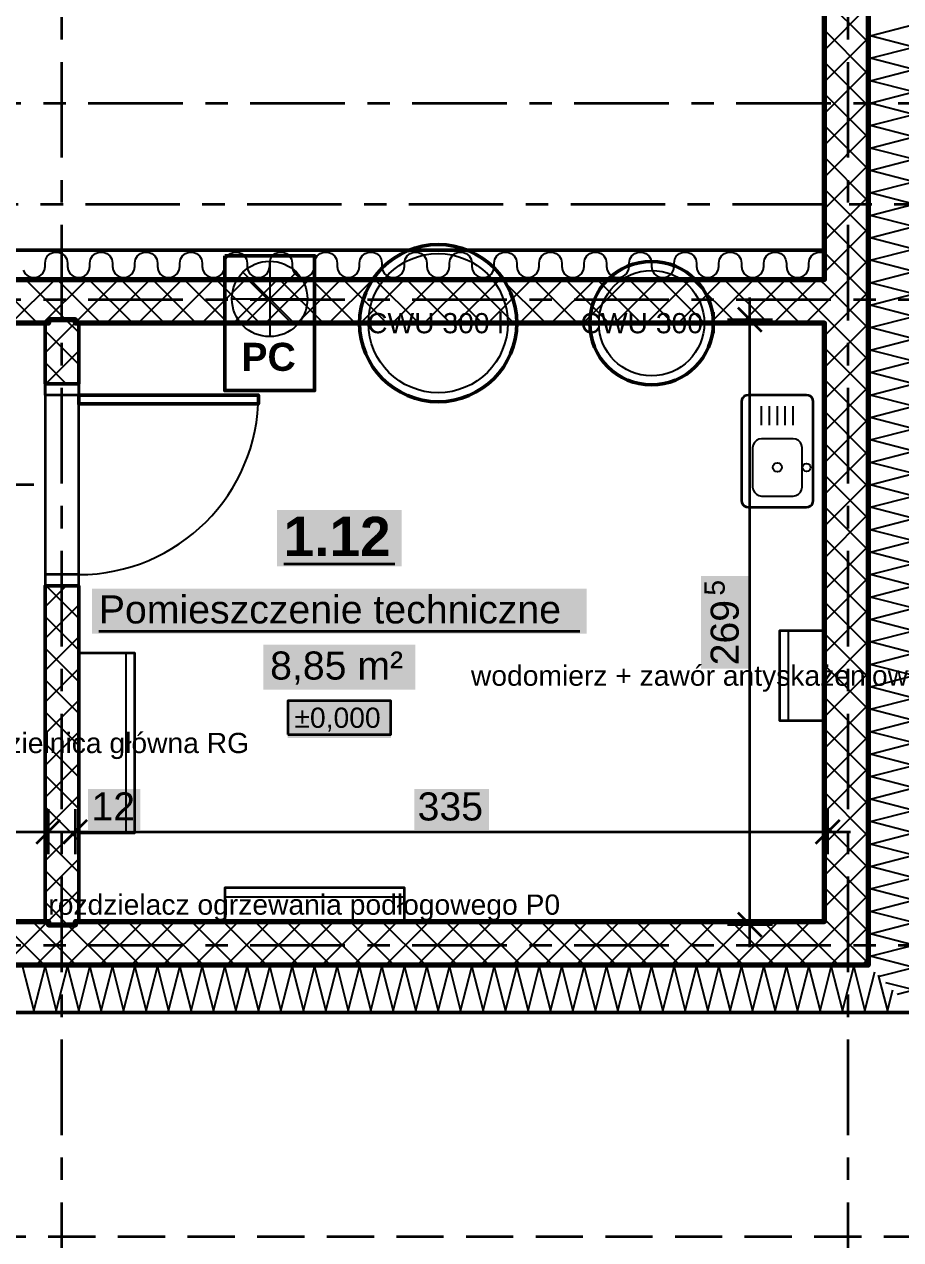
# Model space of a CAD drawing. Header units: metres. Extents: x -6.2 to 22.6, y -6.3 to 13.3.
# Drawn here: x 14.71 to 18.61, y -1.31 to 4.1 of the extents above; entities that cross this region are included whole.
import ezdxf

# ---------------------------------------------------------------- set-up
doc = ezdxf.new("R2010")
doc.units = ezdxf.units.M
for name, pattern in [('KRESKOWA', [5.25, 4.2, -1.05]), ('PUNKTOWA', [10.5, 8.4, -1.05, 0, -1.05]), ('PUNKTOWA_KROTKA', [6.3, 4.2, -1.05, 0, -1.05])]:
    doc.linetypes.add(name, pattern=pattern)
for name, color, linetype, lineweight in [('A-DRZWI', 3, 'Continuous', 35), ('A-KRESKOWANIE', 8, 'Continuous', 18), ('A-MASKA', 7, 'Continuous', 18), ('A-NAD-CIECIEM', 8, 'KRESKOWA', 25), ('A-OSIE', 1, 'PUNKTOWA', 25), ('A-POMIESZCZENIA', 2, 'Continuous', 25), ('A-PRZEKROJE', 1, 'PUNKTOWA_KROTKA', 50), ('A-SANITARNE', 6, 'Continuous', 25), ('A-SCIANY-DZIAL', 7, 'Continuous', 35), ('A-SCIANY-IZOL', 4, 'Continuous', 35), ('A-SCIANY-KONSTR', 7, 'Continuous', 50), ('A-WIDOK', 7, 'Continuous', 25), ('A-WYMIARY', 1, 'Continuous', 25)]:
    doc.layers.add(name, color=color, linetype=linetype, lineweight=lineweight)
doc.layers.add('S-URZADZENIA', color=2, linetype='Continuous', lineweight=35, true_color=0x303030)
doc.styles.add('PL_ARIAL', font='arial.ttf')
doc.styles.add('PL_ARIAL_B', font='arialbd.ttf')

msp = doc.modelspace()

# ---------------------------------------------------------------- hatches: boundary and pattern name
at = {"layer": 'A-MASKA', "true_color": 0xffffff}
for points in [[(17.9305, 1.2308), (17.9305, 1.6442), (17.7205, 1.6442), (17.7205, 1.2308)], [(14.9915, 0.5123), (15.2236, 0.5123), (15.2236, 0.6948), (14.9915, 0.6948)], [(16.4434, 0.5123), (16.7766, 0.5123), (16.7766, 0.6948), (16.4434, 0.6948)]]:
    msp.add_hatch(color=7, dxfattribs=at).paths.add_polyline_path(points)
at = {"layer": 'A-POMIESZCZENIA', "true_color": 0xffffff}
for points in [[(15.8325, 1.6875), (16.3875, 1.6875), (16.3875, 1.9375), (15.8325, 1.9375)], [(15.0095, 1.3875), (17.2105, 1.3875), (17.2105, 1.5875), (15.0095, 1.5875)], [(15.772, 1.1375), (16.448, 1.1375), (16.448, 1.3375), (15.772, 1.3375)], [(15.8804, 0.9225), (16.3396, 0.9225), (16.3396, 1.0875), (15.8804, 1.0875)]]:
    msp.add_hatch(color=7, dxfattribs=at).paths.add_polyline_path(points)

# ---------------------------------------------------------------- linework, layer by layer
at = {"layer": 'A-DRZWI', "lineweight": 35, "ltscale": 0.05}
for points in [[(14.95, 2.5), (14.95, 2.45), (14.8, 2.45), (14.8, 2.5)], [(14.95, 1.6), (14.95, 1.65), (14.8, 1.65), (14.8, 1.6)]]:
    msp.add_lwpolyline(points, close=True, dxfattribs=at)
at = {"layer": 'A-DRZWI', "lineweight": 50, "ltscale": 0.05}
msp.add_lwpolyline([(14.95, 2.45), (15.75, 2.45), (15.75, 2.41), (14.95, 2.41)], close=True, dxfattribs=at)
at = {"layer": 'A-DRZWI', "lineweight": 25, "ltscale": 0.05}
msp.add_arc((14.95, 2.45), 0.8, -90, 0, dxfattribs=at)
at = {"layer": 'A-KRESKOWANIE', "lineweight": 25, "ltscale": 0.05}
for points in [[(18.465, 4.021), (18.27, 4.216)], [(18.27, 3.9864), (18.465, 4.1814)], [(18.465, 3.8796), (18.27, 4.0746)], [(18.5143, -0.1393), (18.6675, -0.1), (18.4725, -0.05), (18.6675, 0), (18.4725, 0.05), (18.6675, 0.1), (18.4725, 0.15), (18.6675, 0.2), (18.4725, 0.25), (18.6675, 0.3), (18.4725, 0.35), (18.6675, 0.4), (18.4725, 0.45), (18.6675, 0.5), (18.4725, 0.55), (18.6675, 0.6), (18.4725, 0.65), (18.6675, 0.7), (18.4725, 0.75), (18.6675, 0.8), (18.4725, 0.85), (18.6675, 0.9), (18.4725, 0.95), (18.6675, 1), (18.4725, 1.05), (18.6675, 1.1), (18.4725, 1.15), (18.6675, 1.2), (18.4725, 1.25), (18.6675, 1.3), (18.4725, 1.35), (18.6675, 1.4), (18.4725, 1.45), (18.6675, 1.5), (18.4725, 1.55), (18.6675, 1.6), (18.4725, 1.65), (18.6675, 1.7), (18.4725, 1.75), (18.6675, 1.8), (18.4725, 1.85), (18.6675, 1.9), (18.4725, 1.95), (18.6675, 2), (18.4725, 2.05), (18.6675, 2.1), (18.4725, 2.15), (18.6675, 2.2), (18.4725, 2.25), (18.6675, 2.3), (18.4725, 2.35), (18.6675, 2.4), (18.4725, 2.45), (18.6675, 2.5), (18.4725, 2.55), (18.6675, 2.6), (18.4725, 2.65), (18.6675, 2.7), (18.4725, 2.75), (18.6675, 2.8), (18.4725, 2.85), (18.6675, 2.9), (18.4725, 2.95), (18.6675, 3), (18.4725, 3.05), (18.6675, 3.1), (18.4725, 3.15), (18.6675, 3.2), (18.4725, 3.25), (18.6675, 3.3), (18.4725, 3.35), (18.6675, 3.4), (18.4725, 3.45), (18.6675, 3.5), (18.4725, 3.55), (18.6675, 3.6), (18.4725, 3.65), (18.6675, 3.7), (18.4725, 3.75), (18.6675, 3.8), (18.4725, 3.85), (18.6675, 3.9), (18.4725, 3.95), (18.6675, 4), (18.4725, 4.05), (18.6675, 4.1)], [(18.27, 3.845), (18.465, 4.04)], [(18.465, 3.7382), (18.27, 3.9332)], [(18.27, 3.7036), (18.465, 3.8986)], [(18.465, 3.5967), (18.27, 3.7917)], [(18.27, 3.5622), (18.465, 3.7572)], [(18.465, 3.4553), (18.27, 3.6503)], [(18.27, 3.4208), (18.465, 3.6158)], [(18.465, 3.3139), (18.27, 3.5089)], [(18.27, 3.2793), (18.465, 3.4743)], [(18.465, 3.1725), (18.27, 3.3675)], [(18.27, 3.1379), (18.465, 3.3329)], [(18.465, 3.031), (18.27, 3.226)], [(18.27, 2.9965), (18.465, 3.1915)], [(14.703, 3.0054), (14.7117, 2.9904), (14.725, 2.9792), (14.7413, 2.9733), (14.7587, 2.9733), (14.775, 2.9792), (14.7883, 2.9904), (14.797, 3.0054), (14.8, 3.0225), (14.8, 3.0375), (14.803, 3.0546), (14.8117, 3.0696), (14.825, 3.0808), (14.8413, 3.0867), (14.8587, 3.0867), (14.875, 3.0808), (14.8883, 3.0696), (14.897, 3.0546), (14.9, 3.0375), (14.9, 3.0225), (14.903, 3.0054), (14.9117, 2.9904), (14.925, 2.9792), (14.9413, 2.9733), (14.9587, 2.9733), (14.975, 2.9792), (14.9883, 2.9904), (14.997, 3.0054), (15, 3.0225), (15, 3.0375), (15.003, 3.0546), (15.0117, 3.0696), (15.025, 3.0808), (15.0413, 3.0867), (15.0587, 3.0867), (15.075, 3.0808), (15.0883, 3.0696), (15.097, 3.0546), (15.1, 3.0375), (15.1, 3.0225), (15.103, 3.0054), (15.1117, 2.9904), (15.125, 2.9792), (15.1413, 2.9733), (15.1587, 2.9733), (15.175, 2.9792), (15.1883, 2.9904), (15.197, 3.0054), (15.2, 3.0225), (15.2, 3.0375), (15.203, 3.0546), (15.2117, 3.0696), (15.225, 3.0808), (15.2413, 3.0867), (15.2587, 3.0867), (15.275, 3.0808), (15.2883, 3.0696), (15.297, 3.0546), (15.3, 3.0375), (15.3, 3.0225), (15.303, 3.0054), (15.3117, 2.9904), (15.325, 2.9792), (15.3413, 2.9733), (15.3587, 2.9733), (15.375, 2.9792), (15.3883, 2.9904), (15.397, 3.0054), (15.4, 3.0225), (15.4, 3.0375), (15.403, 3.0546), (15.4117, 3.0696), (15.425, 3.0808), (15.4413, 3.0867), (15.4587, 3.0867), (15.475, 3.0808), (15.4883, 3.0696), (15.497, 3.0546), (15.5, 3.0375), (15.5, 3.0225), (15.503, 3.0054), (15.5117, 2.9904), (15.525, 2.9792), (15.5413, 2.9733), (15.5587, 2.9733), (15.575, 2.9792), (15.5883, 2.9904), (15.597, 3.0054), (15.6, 3.0225), (15.6, 3.0375), (15.603, 3.0546), (15.6117, 3.0696), (15.625, 3.0808), (15.6413, 3.0867), (15.6587, 3.0867), (15.675, 3.0808), (15.6883, 3.0696), (15.697, 3.0546), (15.7, 3.0375), (15.7, 3.0225), (15.703, 3.0054), (15.7117, 2.9904), (15.725, 2.9792), (15.7413, 2.9733), (15.7587, 2.9733), (15.775, 2.9792), (15.7883, 2.9904), (15.797, 3.0054), (15.8, 3.0225), (15.8, 3.0375), (15.803, 3.0546), (15.8117, 3.0696), (15.825, 3.0808), (15.8413, 3.0867), (15.8587, 3.0867), (15.875, 3.0808), (15.8883, 3.0696), (15.897, 3.0546), (15.9, 3.0375), (15.9, 3.0225), (15.903, 3.0054), (15.9117, 2.9904), (15.925, 2.9792), (15.9413, 2.9733), (15.9587, 2.9733), (15.975, 2.9792), (15.9883, 2.9904), (15.997, 3.0054), (16, 3.0225), (16, 3.0375), (16.003, 3.0546), (16.0117, 3.0696), (16.025, 3.0808), (16.0413, 3.0867), (16.0587, 3.0867), (16.075, 3.0808), (16.0883, 3.0696), (16.097, 3.0546), (16.1, 3.0375), (16.1, 3.0225), (16.103, 3.0054), (16.1117, 2.9904), (16.125, 2.9792), (16.1413, 2.9733), (16.1587, 2.9733), (16.175, 2.9792), (16.1883, 2.9904), (16.197, 3.0054), (16.2, 3.0225), (16.2, 3.0375), (16.203, 3.0546), (16.2117, 3.0696), (16.225, 3.0808), (16.2413, 3.0867), (16.2587, 3.0867), (16.275, 3.0808), (16.2883, 3.0696), (16.297, 3.0546), (16.3, 3.0375), (16.3, 3.0225), (16.303, 3.0054), (16.3117, 2.9904), (16.325, 2.9792), (16.3413, 2.9733), (16.3587, 2.9733), (16.375, 2.9792), (16.3883, 2.9904), (16.397, 3.0054), (16.4, 3.0225), (16.4, 3.0375), (16.403, 3.0546), (16.4117, 3.0696), (16.425, 3.0808), (16.4413, 3.0867), (16.4587, 3.0867), (16.475, 3.0808), (16.4883, 3.0696), (16.497, 3.0546), (16.5, 3.0375), (16.5, 3.0225), (16.503, 3.0054), (16.5117, 2.9904), (16.525, 2.9792), (16.5413, 2.9733), (16.5587, 2.9733), (16.575, 2.9792), (16.5883, 2.9904), (16.597, 3.0054), (16.6, 3.0225), (16.6, 3.0375), (16.603, 3.0546), (16.6117, 3.0696), (16.625, 3.0808), (16.6413, 3.0867), (16.6587, 3.0867), (16.675, 3.0808), (16.6883, 3.0696), (16.697, 3.0546), (16.7, 3.0375), (16.7, 3.0225), (16.703, 3.0054), (16.7117, 2.9904), (16.725, 2.9792), (16.7413, 2.9733), (16.7587, 2.9733), (16.775, 2.9792), (16.7883, 2.9904), (16.797, 3.0054), (16.8, 3.0225), (16.8, 3.0375), (16.803, 3.0546), (16.8117, 3.0696), (16.825, 3.0808), (16.8413, 3.0867), (16.8587, 3.0867), (16.875, 3.0808), (16.8883, 3.0696), (16.897, 3.0546), (16.9, 3.0375), (16.9, 3.0225), (16.903, 3.0054), (16.9117, 2.9904), (16.925, 2.9792), (16.9413, 2.9733), (16.9587, 2.9733), (16.975, 2.9792), (16.9883, 2.9904), (16.997, 3.0054), (17, 3.0225), (17, 3.0375), (17.003, 3.0546), (17.0117, 3.0696), (17.025, 3.0808), (17.0413, 3.0867), (17.0587, 3.0867), (17.075, 3.0808), (17.0883, 3.0696), (17.097, 3.0546), (17.1, 3.0375), (17.1, 3.0225), (17.103, 3.0054), (17.1117, 2.9904), (17.125, 2.9792), (17.1413, 2.9733), (17.1587, 2.9733), (17.175, 2.9792), (17.1883, 2.9904), (17.197, 3.0054), (17.2, 3.0225), (17.2, 3.0375), (17.203, 3.0546), (17.2117, 3.0696), (17.225, 3.0808), (17.2413, 3.0867), (17.2587, 3.0867), (17.275, 3.0808), (17.2883, 3.0696), (17.297, 3.0546), (17.3, 3.0375), (17.3, 3.0225), (17.303, 3.0054), (17.3117, 2.9904), (17.325, 2.9792), (17.3413, 2.9733), (17.3587, 2.9733), (17.375, 2.9792), (17.3883, 2.9904), (17.397, 3.0054), (17.4, 3.0225), (17.4, 3.0375), (17.403, 3.0546), (17.4117, 3.0696), (17.425, 3.0808), (17.4413, 3.0867), (17.4587, 3.0867), (17.475, 3.0808), (17.4883, 3.0696), (17.497, 3.0546), (17.5, 3.0375), (17.5, 3.0225), (17.503, 3.0054), (17.5117, 2.9904), (17.525, 2.9792), (17.5413, 2.9733), (17.5587, 2.9733), (17.575, 2.9792), (17.5883, 2.9904), (17.597, 3.0054), (17.6, 3.0225), (17.6, 3.0375), (17.603, 3.0546), (17.6117, 3.0696), (17.625, 3.0808), (17.6413, 3.0867), (17.6587, 3.0867), (17.675, 3.0808), (17.6883, 3.0696), (17.697, 3.0546), (17.7, 3.0375), (17.7, 3.0225), (17.703, 3.0054), (17.7117, 2.9904), (17.725, 2.9792), (17.7413, 2.9733), (17.7587, 2.9733), (17.775, 2.9792), (17.7883, 2.9904), (17.797, 3.0054), (17.8, 3.0225), (17.8, 3.0375), (17.803, 3.0546), (17.8117, 3.0696), (17.825, 3.0808), (17.8413, 3.0867), (17.8587, 3.0867), (17.875, 3.0808), (17.8883, 3.0696), (17.897, 3.0546), (17.9, 3.0375), (17.9, 3.0225), (17.903, 3.0054), (17.9117, 2.9904), (17.925, 2.9792), (17.9413, 2.9733), (17.9587, 2.9733), (17.975, 2.9792), (17.9883, 2.9904), (17.997, 3.0054), (18, 3.0225), (18, 3.0375), (18.003, 3.0546), (18.0117, 3.0696), (18.025, 3.0808), (18.0413, 3.0867), (18.0587, 3.0867), (18.075, 3.0808), (18.0883, 3.0696), (18.097, 3.0546), (18.1, 3.0375), (18.1, 3.0225), (18.103, 3.0054), (18.1117, 2.9904), (18.125, 2.9792), (18.1413, 2.9733), (18.1587, 2.9733), (18.175, 2.9792), (18.1883, 2.9904), (18.197, 3.0054), (18.2, 3.0225), (18.2, 3.0375), (18.203, 3.0546), (18.2117, 3.0696), (18.225, 3.0808), (18.2413, 3.0867), (18.2587, 3.0867), (18.27, 3.0826)], [(18.465, 2.8896), (18.27, 3.0846)], [(18.285, 2.8701), (18.465, 3.0501)], [(14.7662, 2.77), (14.5712, 2.965)], [(14.6494, 2.77), (14.8444, 2.965)], [(14.8927, 2.785), (14.7127, 2.965)], [(14.7908, 2.77), (14.9858, 2.965)], [(15.0491, 2.77), (14.8541, 2.965)], [(14.935, 2.7728), (15.1272, 2.965)], [(15.1905, 2.77), (14.9955, 2.965)], [(15.0737, 2.77), (15.2687, 2.965)], [(15.3319, 2.77), (15.1369, 2.965)], [(15.2151, 2.77), (15.4101, 2.965)], [(15.4734, 2.77), (15.2784, 2.965)], [(15.3565, 2.77), (15.5515, 2.965)], [(15.6148, 2.77), (15.4198, 2.965)], [(15.4979, 2.77), (15.6929, 2.965)], [(15.7562, 2.77), (15.5612, 2.965)], [(15.6393, 2.77), (15.8343, 2.965)], [(15.8976, 2.77), (15.7026, 2.965)], [(15.7808, 2.77), (15.9758, 2.965)], [(16.039, 2.77), (15.844, 2.965)], [(15.9222, 2.77), (16.1172, 2.965)], [(16.1805, 2.77), (15.9855, 2.965)], [(16.0636, 2.77), (16.2586, 2.965)], [(16.3219, 2.77), (16.1269, 2.965)], [(16.205, 2.77), (16.4, 2.965)], [(16.4633, 2.77), (16.2683, 2.965)], [(16.3465, 2.77), (16.5415, 2.965)], [(16.6047, 2.77), (16.4097, 2.965)], [(16.4879, 2.77), (16.6829, 2.965)], [(16.7461, 2.77), (16.5511, 2.965)], [(16.6293, 2.77), (16.8243, 2.965)], [(16.8876, 2.77), (16.6926, 2.965)], [(16.7707, 2.77), (16.9657, 2.965)], [(17.029, 2.77), (16.834, 2.965)], [(16.9121, 2.77), (17.1071, 2.965)], [(17.1704, 2.77), (16.9754, 2.965)], [(17.0536, 2.77), (17.2486, 2.965)], [(17.3118, 2.77), (17.1168, 2.965)], [(17.195, 2.77), (17.39, 2.965)], [(17.4533, 2.77), (17.2583, 2.965)], [(17.3364, 2.77), (17.5314, 2.965)], [(17.5947, 2.77), (17.3997, 2.965)], [(17.4778, 2.77), (17.6728, 2.965)], [(17.7361, 2.77), (17.5411, 2.965)], [(17.6192, 2.77), (17.8142, 2.965)], [(17.8775, 2.77), (17.6825, 2.965)], [(17.7607, 2.77), (17.9557, 2.965)], [(18.0189, 2.77), (17.8239, 2.965)], [(17.9021, 2.77), (18.0971, 2.965)], [(18.1604, 2.77), (17.9654, 2.965)], [(18.0435, 2.77), (18.2385, 2.965)], [(18.285, 2.7868), (18.1068, 2.965)], [(18.285, 2.9282), (18.2482, 2.965)], [(18.465, 2.7482), (18.285, 2.9282)], [(18.1849, 2.77), (18.285, 2.8701)], [(18.27, 2.7137), (18.465, 2.9087)], [(14.8, 2.6378), (14.935, 2.7728)], [(14.95, 2.7277), (14.8927, 2.785)], [(18.27, 2.5722), (18.465, 2.7672)], [(18.465, 2.6068), (18.285, 2.7868)], [(14.95, 2.5862), (14.8, 2.7362)], [(18.465, 2.4654), (18.27, 2.6604)], [(14.8037, 2.5), (14.95, 2.6463)], [(18.27, 2.4308), (18.465, 2.6258)], [(14.8948, 2.5), (14.8, 2.5948)], [(14.9451, 2.5), (14.95, 2.5049)], [(18.465, 2.3239), (18.27, 2.5189)], [(18.27, 2.2894), (18.465, 2.4844)], [(18.465, 2.1825), (18.27, 2.3775)], [(18.27, 2.148), (18.465, 2.343)], [(18.465, 2.0411), (18.27, 2.2361)], [(18.27, 2.0065), (18.465, 2.2015)], [(18.465, 1.8997), (18.27, 2.0947)], [(18.27, 1.8651), (18.465, 2.0601)], [(18.465, 1.7583), (18.27, 1.9533)], [(18.27, 1.7237), (18.465, 1.9187)], [(18.465, 1.6168), (18.27, 1.8118)], [(18.27, 1.5823), (18.465, 1.7773)], [(18.465, 1.4754), (18.27, 1.6704)], [(18.27, 1.4409), (18.465, 1.6359)], [(14.8, 1.5064), (14.8936, 1.6)], [(14.95, 1.4549), (14.8049, 1.6)], [(14.95, 1.5963), (14.9463, 1.6)], [(18.465, 1.334), (18.27, 1.529)], [(14.8, 1.365), (14.95, 1.515)], [(14.95, 1.3135), (14.8, 1.4635)], [(18.27, 1.2994), (18.465, 1.4944)], [(14.8, 1.2235), (14.95, 1.3735)], [(18.465, 1.1926), (18.27, 1.3876)], [(14.95, 1.172), (14.8, 1.322)], [(18.27, 1.158), (18.465, 1.353)], [(18.465, 1.0511), (18.27, 1.2461)], [(14.8, 1.0821), (14.95, 1.2321)], [(18.27, 1.0166), (18.465, 1.2116)], [(14.95, 1.0306), (14.8, 1.1806)], [(14.8, 0.9407), (14.95, 1.0907)], [(18.465, 0.9097), (18.27, 1.1047)], [(14.95, 0.8892), (14.8, 1.0392)], [(18.27, 0.8752), (18.465, 1.0702)], [(14.8, 0.7993), (14.95, 0.9493)], [(18.465, 0.7683), (18.27, 0.9633)], [(18.27, 0.7338), (18.465, 0.9288)], [(14.95, 0.7478), (14.8, 0.8978)], [(18.465, 0.6269), (18.27, 0.8219)], [(14.8, 0.6579), (14.95, 0.8079)], [(18.27, 0.5923), (18.465, 0.7873)], [(14.95, 0.6063), (14.8, 0.7563)], [(14.8, 0.5164), (14.95, 0.6664)], [(18.465, 0.4855), (18.27, 0.6805)], [(14.95, 0.4649), (14.8, 0.6149)], [(18.27, 0.4509), (18.465, 0.6459)], [(14.8, 0.375), (14.95, 0.525)], [(18.465, 0.344), (18.27, 0.539)], [(18.27, 0.3095), (18.465, 0.5045)], [(14.95, 0.3235), (14.8, 0.4735)], [(14.8, 0.2336), (14.95, 0.3836)], [(18.465, 0.2026), (18.27, 0.3976)], [(14.95, 0.1821), (14.8, 0.3321)], [(18.27, 0.1681), (18.465, 0.3631)], [(14.8128, 0.105), (14.95, 0.2422)], [(18.465, 0.0612), (18.27, 0.2562)], [(18.285, 0.0416), (18.465, 0.2216)], [(14.9007, 0.09), (14.8, 0.1907)], [(18.465, -0.0802), (18.27, 0.1148)], [(14.7978, -0.09), (14.6028, 0.105)], [(14.6178, -0.09), (14.8128, 0.105)], [(14.9392, -0.09), (14.7442, 0.105)], [(14.7592, -0.09), (14.9542, 0.105)], [(14.9007, -0.09), (15.0957, 0.105)], [(15.0807, -0.09), (14.9007, 0.09)], [(15.2221, -0.09), (15.0271, 0.105)], [(15.0421, -0.09), (15.2371, 0.105)], [(15.3635, -0.09), (15.1685, 0.105)], [(15.1835, -0.09), (15.3785, 0.105)], [(15.5049, -0.09), (15.3099, 0.105)], [(15.3249, -0.09), (15.5199, 0.105)], [(15.6463, -0.09), (15.4513, 0.105)], [(15.4663, -0.09), (15.6613, 0.105)], [(15.7878, -0.09), (15.5928, 0.105)], [(15.6078, -0.09), (15.8028, 0.105)], [(15.9292, -0.09), (15.7342, 0.105)], [(15.7492, -0.09), (15.9442, 0.105)], [(16.0706, -0.09), (15.8756, 0.105)], [(15.8906, -0.09), (16.0856, 0.105)], [(16.212, -0.09), (16.017, 0.105)], [(16.032, -0.09), (16.227, 0.105)], [(16.3535, -0.09), (16.1585, 0.105)], [(16.1735, -0.09), (16.3685, 0.105)], [(16.4949, -0.09), (16.2999, 0.105)], [(16.3149, -0.09), (16.5099, 0.105)], [(16.6363, -0.09), (16.4413, 0.105)], [(16.4563, -0.09), (16.6513, 0.105)], [(16.7777, -0.09), (16.5827, 0.105)], [(16.5977, -0.09), (16.7927, 0.105)], [(16.9191, -0.09), (16.7241, 0.105)], [(16.7391, -0.09), (16.9341, 0.105)], [(17.0606, -0.09), (16.8656, 0.105)], [(16.8806, -0.09), (17.0756, 0.105)], [(17.202, -0.09), (17.007, 0.105)], [(17.022, -0.09), (17.217, 0.105)], [(17.3434, -0.09), (17.1484, 0.105)], [(17.1634, -0.09), (17.3584, 0.105)], [(17.4848, -0.09), (17.2898, 0.105)], [(17.3048, -0.09), (17.4998, 0.105)], [(17.6262, -0.09), (17.4312, 0.105)], [(17.4462, -0.09), (17.6412, 0.105)], [(17.7677, -0.09), (17.5727, 0.105)], [(17.5877, -0.09), (17.7827, 0.105)], [(17.9091, -0.09), (17.7141, 0.105)], [(17.7291, -0.09), (17.9241, 0.105)], [(18.0505, -0.09), (17.8555, 0.105)], [(17.8705, -0.09), (18.0655, 0.105)], [(18.1919, -0.09), (17.9969, 0.105)], [(18.0119, -0.09), (18.2069, 0.105)], [(18.285, -0.0416), (18.1384, 0.105)], [(18.2948, -0.09), (18.465, 0.0802)], [(18.1534, -0.09), (18.285, 0.0416)], [(18.3334, -0.09), (18.285, -0.0416)], [(14.7, -0.0975), (14.75, -0.2925), (14.8, -0.0975), (14.85, -0.2925), (14.9, -0.0975), (14.95, -0.2925), (15, -0.0975), (15.05, -0.2925), (15.1, -0.0975), (15.15, -0.2925), (15.2, -0.0975), (15.25, -0.2925), (15.3, -0.0975), (15.35, -0.2925), (15.4, -0.0975), (15.45, -0.2925), (15.5, -0.0975), (15.55, -0.2925), (15.6, -0.0975), (15.65, -0.2925), (15.7, -0.0975), (15.75, -0.2925), (15.8, -0.0975), (15.85, -0.2925), (15.9, -0.0975), (15.95, -0.2925), (16, -0.0975), (16.05, -0.2925), (16.1, -0.0975), (16.15, -0.2925), (16.2, -0.0975), (16.25, -0.2925), (16.3, -0.0975), (16.35, -0.2925), (16.4, -0.0975), (16.45, -0.2925), (16.5, -0.0975), (16.55, -0.2925), (16.6, -0.0975), (16.65, -0.2925), (16.7, -0.0975), (16.75, -0.2925), (16.8, -0.0975), (16.85, -0.2925), (16.9, -0.0975), (16.95, -0.2925), (17, -0.0975), (17.05, -0.2925), (17.1, -0.0975), (17.15, -0.2925), (17.2, -0.0975), (17.25, -0.2925), (17.3, -0.0975), (17.35, -0.2925), (17.4, -0.0975), (17.45, -0.2925), (17.5, -0.0975), (17.55, -0.2925), (17.6, -0.0975), (17.65, -0.2925), (17.7, -0.0975), (17.75, -0.2925), (17.8, -0.0975), (17.85, -0.2925), (17.9, -0.0975), (17.95, -0.2925), (18, -0.0975), (18.05, -0.2925), (18.1, -0.0975), (18.15, -0.2925), (18.2, -0.0975), (18.25, -0.2925), (18.3, -0.0975), (18.35, -0.2925), (18.4, -0.0975), (18.45, -0.2925), (18.4944, -0.1194)], [(18.4362, -0.09), (18.465, -0.0612)], [(18.5095, -0.1345), (18.55, -0.2925), (18.574, -0.199)], [(18.5939, -0.2189), (18.6675, -0.2), (18.5431, -0.1681)]]:
    msp.add_lwpolyline(points, dxfattribs=at)
at = {"layer": 'A-NAD-CIECIEM', "linetype": 'KRESKOWA', "lineweight": 35, "ltscale": 0.05, "flags": 128}
msp.add_lwpolyline([(18.675, -0.3005), (18.675, -1.3), (13.8005, -1.3)], dxfattribs=at)
at = {"layer": 'A-OSIE', "linetype": 'PUNKTOWA', "lineweight": 35, "ltscale": 0.050668, "flags": 128}
for points in [[(14.875, -5.2), (14.875, 12.25)], [(18.375, -5.2), (18.375, 12.25)]]:
    msp.add_lwpolyline(points, dxfattribs=at)
at = {"layer": 'A-OSIE', "linetype": 'PUNKTOWA', "lineweight": 35, "ltscale": 0.050139, "flags": 128}
for points in [[(-5.2, 3.75), (21.5441, 3.75)], [(-5.2, 2.875), (21.5441, 2.875)], [(-5.2, 0), (21.5441, 0)]]:
    msp.add_lwpolyline(points, dxfattribs=at)
at = {"layer": 'A-POMIESZCZENIA', "lineweight": 35, "ltscale": 0.05}
for points in [[(15.8625, 1.6975), (16.3575, 1.6975)], [(15.0395, 1.3975), (17.1805, 1.3975)]]:
    msp.add_lwpolyline(points, dxfattribs=at)
msp.add_lwpolyline([(15.8804, 0.9375), (16.3396, 0.9375), (16.3396, 1.0875), (15.8804, 1.0875)], close=True, dxfattribs=at)
at = {"layer": 'A-PRZEKROJE', "linetype": 'PUNKTOWA', "lineweight": 35, "ltscale": 0.05, "flags": 128}
msp.add_lwpolyline([(-5.9, 3.3007), (22.2441, 3.3007)], dxfattribs=at)
at = {"layer": 'A-SANITARNE', "lineweight": 35, "ltscale": 0.05}
for points in [[(18.22, 2.42), (18.2185, 2.4293), (18.2143, 2.4376), (18.2076, 2.4443), (18.1993, 2.4485), (18.19, 2.45), (17.93, 2.45), (17.9207, 2.4485), (17.9124, 2.4443), (17.9057, 2.4376), (17.9015, 2.4293), (17.9, 2.42), (17.9, 1.98), (17.9015, 1.9707), (17.9057, 1.9624), (17.9124, 1.9557), (17.9207, 1.9515), (17.93, 1.95), (18.19, 1.95), (18.1993, 1.9515), (18.2076, 1.9557), (18.2143, 1.9624), (18.2185, 1.9707), (18.22, 1.98)], [(18.27, 1), (18.27, 1.4), (18.07, 1.4), (18.07, 1)], [(14.95, 1.3), (14.95, 0.5), (15.2, 0.5), (15.2, 1.3)], [(15.6, 0.105), (16.4, 0.105), (16.4, 0.255), (15.6, 0.255)]]:
    msp.add_lwpolyline(points, close=True, dxfattribs=at)
at = {"layer": 'A-SANITARNE', "lineweight": 25, "ltscale": 0.05}
for points in [[(17.99, 2.315), (17.99, 2.4)], [(18.025, 2.315), (18.025, 2.4)], [(18.06, 2.315), (18.06, 2.4)], [(18.095, 2.315), (18.095, 2.4)], [(18.13, 2.315), (18.13, 2.4)], [(18.11, 1), (18.11, 1.4)], [(15.16, 1.3), (15.16, 0.5)], [(15.6, 0.215), (16.4, 0.215)]]:
    msp.add_lwpolyline(points, dxfattribs=at)
msp.add_lwpolyline([(18.17, 2.215), (18.168, 2.2274), (18.1624, 2.2385), (18.1535, 2.2474), (18.1424, 2.253), (18.13, 2.255), (17.99, 2.255), (17.9776, 2.253), (17.9665, 2.2474), (17.9576, 2.2385), (17.952, 2.2274), (17.95, 2.215), (17.95, 2.04), (17.952, 2.0276), (17.9576, 2.0165), (17.9665, 2.0076), (17.9776, 2.002), (17.99, 2), (18.13, 2), (18.1424, 2.002), (18.1535, 2.0076), (18.1624, 2.0165), (18.168, 2.0276), (18.17, 2.04)], close=True, dxfattribs=at)
for centre, radius in [((18.06, 2.1275), 0.02), ((18.19, 2.1275), 0.018)]:
    msp.add_circle(centre, radius, dxfattribs=at)
at = {"layer": 'A-SCIANY-DZIAL', "lineweight": 50, "ltscale": 0.05}
for points in [[(14.8, 2.5), (14.8, 2.5), (14.8, 2.77), (14.8, 2.77), (14.8, 2.77), (14.815, 2.77), (14.815, 2.77), (14.815, 2.77), (14.815, 2.77), (14.815, 2.77), (14.815, 2.77), (14.815, 2.77), (14.815, 2.77), (14.815, 2.77), (14.815, 2.77), (14.815, 2.77), (14.815, 2.77), (14.815, 2.77), (14.815, 2.77), (14.815, 2.77), (14.815, 2.77), (14.815, 2.77), (14.815, 2.785), (14.815, 2.785), (14.815, 2.785), (14.935, 2.785), (14.935, 2.785), (14.935, 2.785), (14.935, 2.77), (14.935, 2.77), (14.935, 2.77), (14.935, 2.77), (14.935, 2.77), (14.935, 2.77), (14.935, 2.77), (14.935, 2.77), (14.935, 2.77), (14.935, 2.77), (14.935, 2.77), (14.935, 2.77), (14.935, 2.77), (14.935, 2.77), (14.935, 2.77), (14.935, 2.77), (14.935, 2.77), (14.95, 2.77), (14.95, 2.77), (14.95, 2.77), (14.95, 2.5), (14.95, 2.5), (14.95, 2.5), (14.8, 2.5)], [(14.8, 0.105), (14.8, 0.105), (14.8, 1.6), (14.8, 1.6), (14.8, 1.6), (14.95, 1.6), (14.95, 1.6), (14.95, 1.6), (14.95, 0.105), (14.95, 0.105), (14.95, 0.105), (14.935, 0.105), (14.935, 0.105), (14.935, 0.105), (14.935, 0.105), (14.935, 0.105), (14.935, 0.105), (14.935, 0.105), (14.935, 0.105), (14.935, 0.105), (14.935, 0.105), (14.935, 0.105), (14.935, 0.105), (14.935, 0.105), (14.935, 0.105), (14.935, 0.105), (14.935, 0.105), (14.935, 0.105), (14.935, 0.09), (14.935, 0.09), (14.935, 0.09), (14.815, 0.09), (14.815, 0.09), (14.815, 0.09), (14.815, 0.105), (14.815, 0.105), (14.815, 0.105), (14.815, 0.105), (14.815, 0.105), (14.815, 0.105), (14.815, 0.105), (14.815, 0.105), (14.815, 0.105), (14.815, 0.105), (14.815, 0.105), (14.815, 0.105), (14.815, 0.105), (14.815, 0.105), (14.815, 0.105), (14.815, 0.105), (14.815, 0.105), (14.8, 0.105)]]:
    msp.add_lwpolyline(points, close=True, dxfattribs=at)
at = {"layer": 'A-SCIANY-IZOL', "lineweight": 50, "ltscale": 0.05}
for points in [[(13.25, -0.09), (18.465, -0.09), (18.465, -0.09), (18.465, -0.09), (18.465, -0.09), (18.465, -0.09), (18.465, -0.09), (18.465, -0.09), (18.465, -0.09), (18.465, -0.09), (18.465, -0.09), (18.465, -0.09), (18.465, -0.09), (18.465, -0.09), (18.465, -0.09), (18.465, -0.09), (18.465, -0.09), (18.465, -0.09), (18.465, 4.9)], [(18.675, -0.3), (13.25, -0.3)]]:
    msp.add_lwpolyline(points, dxfattribs=at)
msp.add_lwpolyline([(14.5, 2.965), (14.5, 2.965), (14.5, 3.095), (14.5, 3.095), (14.5, 3.095), (18.27, 3.095), (18.27, 3.095), (18.27, 3.095), (18.27, 2.965), (18.27, 2.965), (18.27, 2.965), (14.5, 2.965)], close=True, dxfattribs=at)
at = {"layer": 'A-SCIANY-KONSTR', "lineweight": 70, "ltscale": 0.05}
for points in [[(18.465, 4.9), (18.465, -0.09), (18.465, -0.09), (18.465, -0.09), (13.25, -0.09)], [(14.5, 2.965), (18.27, 2.965), (18.27, 2.965), (18.27, 2.965), (18.27, 2.965), (18.27, 2.965), (18.27, 2.965), (18.27, 2.965), (18.27, 2.965), (18.27, 2.965), (18.27, 2.965), (18.27, 2.965), (18.27, 2.965), (18.27, 2.965), (18.27, 2.965), (18.27, 2.965), (18.27, 2.965), (18.27, 2.965), (18.27, 4.9)], [(13.25, 0.105), (14.815, 0.105), (14.815, 0.105), (14.815, 0.105), (14.815, 0.09), (14.815, 0.09), (14.815, 0.09), (14.815, 0.09), (14.815, 0.09), (14.815, 0.09), (14.815, 0.09), (14.815, 0.09), (14.815, 0.09), (14.815, 0.09), (14.815, 0.09), (14.815, 0.09), (14.815, 0.09), (14.815, 0.09), (14.815, 0.09), (14.815, 0.09), (14.815, 0.09), (14.935, 0.09), (14.935, 0.09), (14.935, 0.09), (14.935, 0.09), (14.935, 0.09), (14.935, 0.09), (14.935, 0.09), (14.935, 0.09), (14.935, 0.09), (14.935, 0.09), (14.935, 0.09), (14.935, 0.09), (14.935, 0.09), (14.935, 0.09), (14.935, 0.09), (14.935, 0.09), (14.935, 0.09), (14.935, 0.105), (14.935, 0.105), (14.935, 0.105), (18.27, 0.105), (18.27, 0.105), (18.27, 0.105), (18.27, 0.105), (18.27, 0.105), (18.27, 0.105), (18.27, 0.105), (18.27, 0.105), (18.27, 0.105), (18.27, 0.105), (18.27, 0.105), (18.27, 0.105), (18.27, 0.105), (18.27, 0.105), (18.27, 0.105), (18.27, 0.105), (18.27, 0.105), (18.27, 2.77), (18.27, 2.77), (18.27, 2.77), (18.27, 2.77), (18.27, 2.77), (18.27, 2.77), (18.27, 2.77), (18.27, 2.77), (18.27, 2.77), (18.27, 2.77), (18.27, 2.77), (18.27, 2.77), (18.27, 2.77), (18.27, 2.77), (18.27, 2.77), (18.27, 2.77), (18.27, 2.77), (14.935, 2.77), (14.935, 2.77), (14.935, 2.77), (14.935, 2.785), (14.935, 2.785), (14.935, 2.785), (14.935, 2.785), (14.935, 2.785), (14.935, 2.785), (14.935, 2.785), (14.935, 2.785), (14.935, 2.785), (14.935, 2.785), (14.935, 2.785), (14.935, 2.785), (14.935, 2.785), (14.935, 2.785), (14.935, 2.785), (14.935, 2.785), (14.935, 2.785), (14.815, 2.785), (14.815, 2.785), (14.815, 2.785), (14.815, 2.785), (14.815, 2.785), (14.815, 2.785), (14.815, 2.785), (14.815, 2.785), (14.815, 2.785), (14.815, 2.785), (14.815, 2.785), (14.815, 2.785), (14.815, 2.785), (14.815, 2.785), (14.815, 2.785), (14.815, 2.785), (14.815, 2.785), (14.815, 2.77), (14.815, 2.77), (14.815, 2.77), (14.5, 2.77)]]:
    msp.add_lwpolyline(points, dxfattribs=at)
at = {"layer": 'A-WIDOK', "lineweight": 35, "ltscale": 0.05}
for points in [[(14.8, 2.4995), (14.8, 1.6005)], [(14.95, 1.6005), (14.95, 2.4995)]]:
    msp.add_lwpolyline(points, dxfattribs=at)
at = {"layer": 'A-WYMIARY', "lineweight": 35, "ltscale": 0.05}
for points in [[(17.938, -0.01), (17.938, 2.885)], [(17.991, 2.732), (17.885, 2.838)], [(18.038, 2.785), (17.838, 2.785)], [(14.75, 2.05), (14.3469, 2.05)], [(14.815, 0.4048), (14.815, 0.6048)], [(14.935, 0.4048), (14.935, 0.6048)], [(18.285, 0.4048), (18.285, 0.6048)], [(14.762, 0.4517), (14.868, 0.5578)], [(14.882, 0.4517), (14.988, 0.5578)], [(18.232, 0.4517), (18.338, 0.5578)], [(11.81, 0.5048), (18.385, 0.5048)], [(17.991, 0.037), (17.885, 0.143)], [(18.038, 0.09), (17.838, 0.09)]]:
    msp.add_lwpolyline(points, dxfattribs=at)
at = {"layer": 'S-URZADZENIA', "lineweight": 50, "ltscale": 0.05}
msp.add_lwpolyline([(15.6, 3.07), (15.6, 2.47), (16, 2.47), (16, 3.07)], close=True, dxfattribs=at)
at = {"layer": 'S-URZADZENIA', "lineweight": 25, "ltscale": 0.05}
for points in [[(15.8, 3.046), (15.8, 2.71)], [(15.6812, 2.9968), (15.9188, 2.7592)], [(15.6812, 2.7592), (15.9188, 2.9968)], [(15.632, 2.878), (15.968, 2.878)]]:
    msp.add_lwpolyline(points, dxfattribs=at)
at = {"layer": 'S-URZADZENIA', "lineweight": 50, "ltscale": 0.05}
for centre, radius in [((16.55, 2.77), 0.35), ((17.5, 2.77), 0.275)]:
    msp.add_circle(centre, radius, dxfattribs=at)
at = {"layer": 'S-URZADZENIA', "lineweight": 25, "ltscale": 0.05}
for centre, radius in [((15.8, 2.878), 0.168), ((16.55, 2.77), 0.31), ((17.5, 2.77), 0.235)]:
    msp.add_circle(centre, radius, dxfattribs=at)

# ---------------------------------------------------------------- texts
at = {"layer": 'A-POMIESZCZENIA'}
for s, height, style, p in [('1.12', 0.175, 'PL_ARIAL_B', (15.8625, 1.7325)), ('Pomieszczenie techniczne', 0.125, 'PL_ARIAL', (15.0395, 1.4325)), ('8,85 m²', 0.125, 'PL_ARIAL', (15.802, 1.1825)), ('±0,000', 0.09, 'PL_ARIAL', (15.9104, 0.9675))]:
    msp.add_text(s, height=height, dxfattribs=dict(at, style=style)).set_placement(p)
at = {"layer": 'A-SANITARNE', "style": 'PL_ARIAL'}
for s, p in [('wodomierz + zawór antyskażeniowy (PN-EN 1717)', (16.6959, 1.155)), ('rozdzielnica główna RG', (14.3879, 0.855)), ('rozdzielacz ogrzewania podłogowego P0', (14.8147, 0.135))]:
    msp.add_text(s, height=0.09, dxfattribs=at).set_placement(p)
at = {"layer": 'A-WYMIARY', "style": 'PL_ARIAL'}
for s, height, p in [('5', 0.09, (17.8255, 1.5564)), ('269', 0.125, (17.888, 1.2458))]:
    msp.add_text(s, height=height, rotation=90, dxfattribs=at).set_placement(p)
for s, p in [('12', (15.0065, 0.5548)), ('335', (16.4584, 0.5548))]:
    msp.add_text(s, height=0.125, dxfattribs=at).set_placement(p)
at = {"layer": 'S-URZADZENIA'}
for s, height, style, p in [('CWU 300 l', 0.09, 'PL_ARIAL', (16.2338, 2.725)), ('CWU 300 l', 0.09, 'PL_ARIAL', (17.1838, 2.725)), ('PC', 0.125, 'PL_ARIAL_B', (15.6738, 2.5575))]:
    msp.add_text(s, height=height, dxfattribs=dict(at, style=style)).set_placement(p)

doc.saveas('drawing.dxf')
